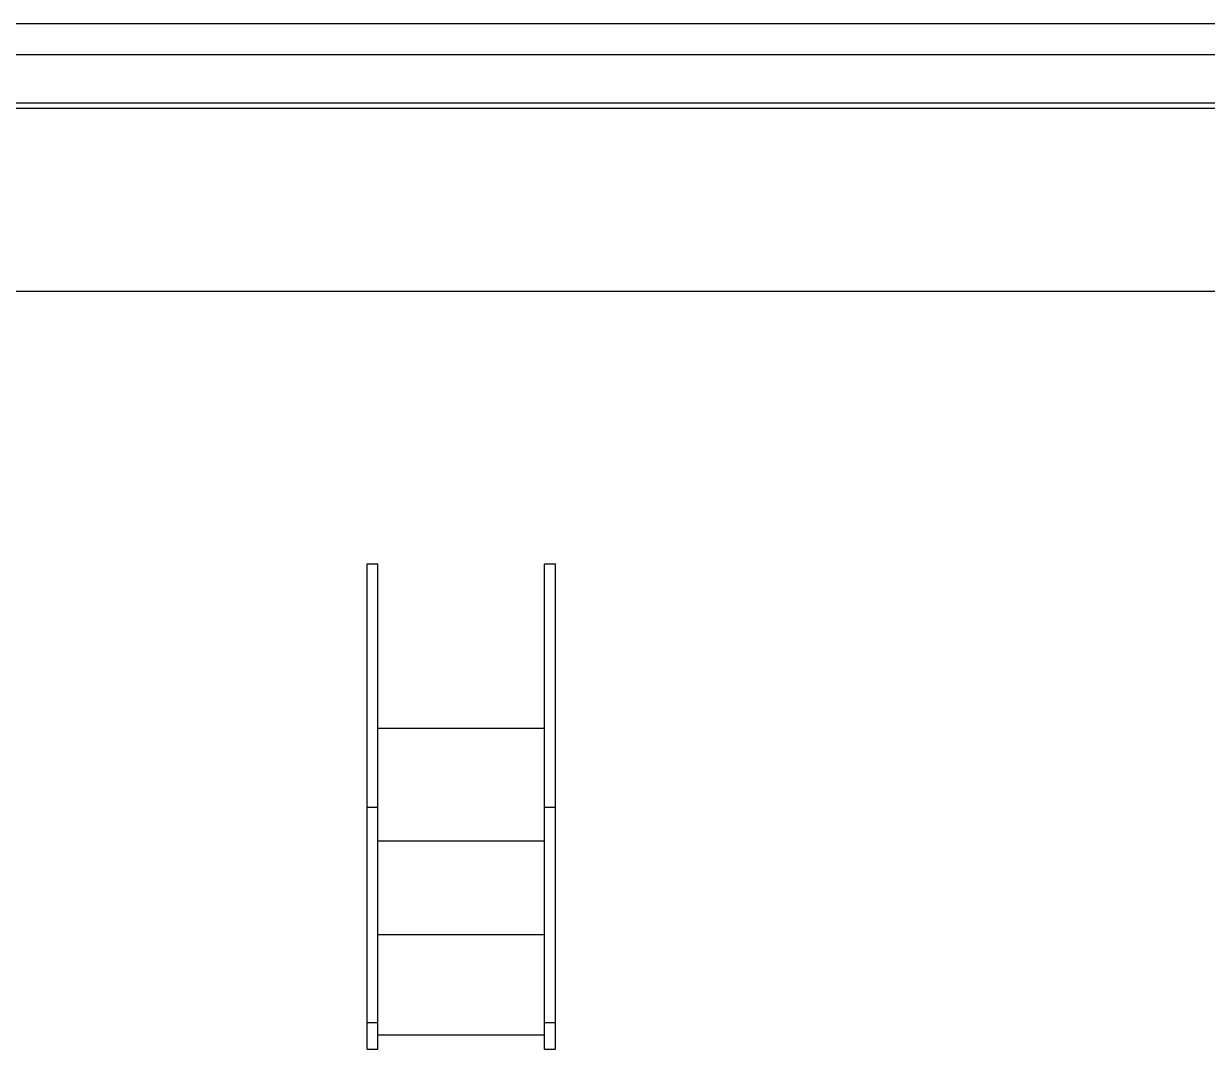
# Model space of a CAD drawing. Header units: millimetres. Extents: x 0 to 6631, y 0 to 4689.
# Drawn here: x 2337.6 to 2557.7, y 3653.3 to 3843.9 of the extents above; entities that cross this region are included whole.
import ezdxf

# ---------------------------------------------------------------- set-up
doc = ezdxf.new("R2010")
doc.units = ezdxf.units.MM
doc.header["$LTSCALE"] = 13
doc.layers.add('几何体', color=7, linetype='Continuous')

msp = doc.modelspace()

# ---------------------------------------------------------------- linework, layer by layer
at = {"layer": '几何体'}
for p, q in [((2158.4, 3843.92), (2679.59, 3843.92)), ((2684, 3838.13), (2154, 3838.13)), ((2130.37, 3828.19), (2708.5, 3828.19)), ((2154, 3829.19), (2419, 3829.19)), ((2419, 3829.19), (2684, 3829.19)), ((2130.37, 3794.19), (2708.5, 3794.19)), ((2401.5, 3743.54), (2403.5, 3743.54)), ((2401.5, 3698.28), (2401.5, 3743.54)), ((2403.5, 3698.28), (2403.5, 3743.54)), ((2434.5, 3743.54), (2436.5, 3743.54)), ((2434.5, 3698.28), (2434.5, 3743.54)), ((2436.5, 3698.28), (2436.5, 3743.54)), ((2403.5, 3712.96), (2434.5, 3712.96)), ((2401.5, 3698.28), (2403.5, 3698.28)), ((2401.5, 3658.28), (2401.5, 3698.28)), ((2403.5, 3658.28), (2403.5, 3698.28)), ((2434.5, 3698.28), (2436.5, 3698.28)), ((2434.5, 3658.28), (2434.5, 3698.28)), ((2436.5, 3658.28), (2436.5, 3698.28)), ((2403.5, 3692.03), (2434.5, 3692.03)), ((2403.5, 3674.62), (2434.5, 3674.62)), ((2401.5, 3658.28), (2403.5, 3658.28)), ((2401.5, 3653.3), (2401.5, 3658.28)), ((2403.5, 3653.3), (2403.5, 3658.28)), ((2434.5, 3658.28), (2436.5, 3658.28)), ((2434.5, 3653.3), (2434.5, 3658.28)), ((2436.5, 3653.3), (2436.5, 3658.28)), ((2403.5, 3655.97), (2434.5, 3655.97)), ((2401.5, 3653.3), (2403.5, 3653.3)), ((2434.5, 3653.3), (2436.5, 3653.3))]:
    msp.add_line(p, q, dxfattribs=at)

doc.saveas('drawing.dxf')
